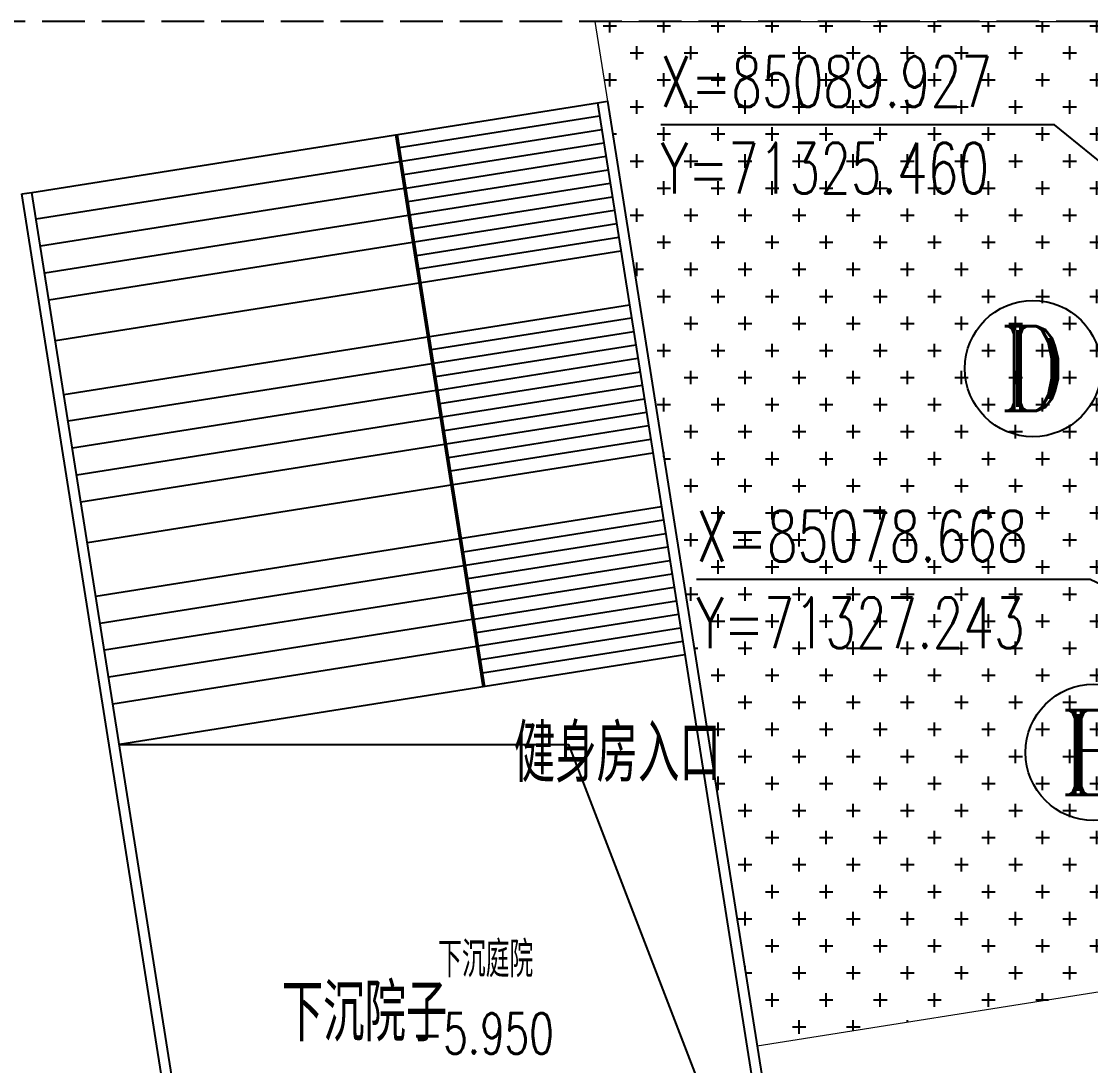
# Model space of a CAD drawing. Header units: metres. Extents: x 71066629 to 71645179, y 84793221 to 85208804.
# Drawn here: x 71287879 to 71319250, y 85068230 to 85098859 of the extents above; entities that cross this region are included whole.
import ezdxf
from ezdxf.enums import TextEntityAlignment as Align

# ---------------------------------------------------------------- set-up
doc = ezdxf.new("R2010")
doc.units = ezdxf.units.M
doc.header["$LTSCALE"] = 1000
doc.linetypes.add('DASH', pattern=[0.35, 0.25, -0.1])
for name, color, linetype in [('A_N_AREA', 21, 'Continuous'), ('A_N_AXIS_TEXT', 7, 'Continuous'), ('A_N_PUB_TEXT', 7, 'Continuous'), ('DIM_COOR', 3, 'Continuous'), ('G-ANN0-GRID', 85, 'Continuous'), ('G-ANNO-LEGN', 3, 'Continuous'), ('G-ANNO-TEXT', 7, 'Continuous'), ('G-BLDG-OTLN', 2, 'Continuous'), ('G-FRIE-FLWL', 6, 'Continuous'), ('G-PLTG', 105, 'Continuous'), ('G-STRU', 134, 'Continuous'), ('PUB_TEXT', 7, 'Continuous')]:
    doc.layers.add(name, color=color, linetype=linetype)
doc.layers.add('G-ROAD-园区', color=175, linetype='Continuous', lineweight=13)
doc.styles.add('_TCH_AXIS', font='romant.shx')
doc.styles.add('_TCH_DIM', font='SIMPLEX', dxfattribs={"bigfont": 'GBCBIG'})
doc.styles.add('GAD A', font='$ gad e.shx', dxfattribs={"width": 0.7, "bigfont": '$ gad c.shx'})
doc.styles.get("Standard").update_dxf_attribs({"font": 'txt', "bigfont": 'gbcbig.shx'})

# ---------------------------------------------------------------- blocks, each defined once
blk = doc.blocks.new('A$C0CC70B1F')
at = {"layer": 'G-ANN0-GRID'}
for centre in [(4564, 35276), (6347, 24016)]:
    blk.add_circle(centre, 2000, dxfattribs=at)
at = {"layer": 'A_N_AXIS_TEXT', "style": '_TCH_AXIS', "width": 0.772727}
for s, p, p2 in [('D', (3557, 34032), (5570, 34032)), ('B', (5340, 22773), (7354, 22773))]:
    blk.add_text(s, height=2487, dxfattribs=at).set_placement(p, p2, align=Align.FIT)

msp = doc.modelspace()

# ---------------------------------------------------------------- hatches: boundary and pattern name
at = {"layer": 'G-PLTG'}
h = msp.add_hatch(dxfattribs=at)
h.set_pattern_fill('CROSS', color=256, scale=500, style=0)
h.set_pattern_definition([(0, (0, 0), (793.75, 793.75), [396.875, -1190.625]), (90, (198.4, -198.4), (-793.75, 793.75), [396.875, -1190.625])])
h.paths.add_polyline_path([(71320311.546, 85093668.646), (71341053.001, 85096953.77), (71341991.608, 85091027.64), (71353152.486, 85092795.349), (71352192.042, 85098859.352), (71304707.427, 85098859.352), (71309467.879, 85068803.043), (71323888.129, 85071086.986)])

# ---------------------------------------------------------------- linework, layer by layer
at = {"layer": 'A_N_AREA', "linetype": 'ByBlock'}
for p, q in [((71304781.641, 85096473.052), (71305077.947, 85096519.982)), ((71287892.17, 85093798.022), (71288188.477, 85093844.953))]:
    msp.add_line(p, q, dxfattribs=at)
for points in [[(71305077.947, 85096519.982), (71310787.805, 85060469.358), (71293602.028, 85057747.398), (71287892.17, 85093798.022)], [(71304781.641, 85096473.052), (71310444.568, 85060718.734), (71293851.404, 85058090.635), (71288188.477, 85093844.953)]]:
    msp.add_lwpolyline(points, dxfattribs=at)
at = {"layer": 'DIM_COOR', "color": 3}
for p, q in [((71318187.248, 85095823.691), (71306637.248, 85095823.691)), ((71325460.209, 85089927.303), (71318187.248, 85095823.691)), ((71319233.955, 85082488.886), (71307683.955, 85082488.886)), ((71327243.451, 85078668.357), (71319233.955, 85082488.886))]:
    msp.add_line(p, q, dxfattribs=at)
at = {"layer": 'G-ANNO-LEGN', "color": 3}
msp.add_lwpolyline([(71290754.002, 85077646.864), (71303928.519, 85077646.864), (71310444.568, 85060718.734)], dxfattribs=at)
at = {"layer": 'G-FRIE-FLWL', "linetype": 'DASH', "ltscale": 5}
msp.add_line((71366743.222, 85098859.339), (71205590.519, 85098859.359), dxfattribs=at)
at = {"layer": 'G-ROAD-园区'}
for p, q in [((71304707.427, 85098859.352), (71374938.667, 85098859.352)), ((71304707.427, 85098859.352), (71305077.947, 85096519.982)), ((71336955.633, 85073156.675), (71309467.879, 85068803.043))]:
    msp.add_line(p, q, dxfattribs=at)
at = {"layer": 'G-STRU', "linetype": 'ByBlock'}
for p, q in [((71288188.477, 85093844.953), (71304781.641, 85096473.052)), ((71304844.215, 85096077.976), (71298967.469, 85095147.191)), ((71298855.511, 85095534.445), (71301421.036, 85079336.356)), ((71298904.895, 85095542.267), (71301470.42, 85079344.178)), ((71304906.788, 85095682.901), (71299030.043, 85094752.116)), ((71304969.362, 85095287.826), (71299092.617, 85094357.041)), ((71305031.936, 85094892.75), (71299155.19, 85093961.965)), ((71298980.658, 85094744.294), (71288313.624, 85093054.802)), ((71305094.51, 85094497.675), (71299217.764, 85093566.89)), ((71299105.806, 85093954.144), (71288438.772, 85092264.651)), ((71305157.083, 85094102.6), (71299280.338, 85093171.815)), ((71305219.657, 85093707.524), (71299342.912, 85092776.739)), ((71305282.231, 85093312.449), (71299405.485, 85092381.664)), ((71299230.953, 85093163.993), (71288563.919, 85091474.501)), ((71305344.805, 85092917.374), (71299468.059, 85091986.589)), ((71299356.101, 85092373.842), (71288689.067, 85090684.35)), ((71305407.379, 85092522.298), (71299530.633, 85091591.513)), ((71288876.788, 85089499.124), (71305469.952, 85092127.223)), ((71289127.083, 85087918.823), (71305720.248, 85090546.922)), ((71305782.821, 85090151.846), (71299906.076, 85089221.061)), ((71305845.395, 85089756.771), (71299968.65, 85088825.986)), ((71305907.969, 85089361.696), (71300031.223, 85088430.911)), ((71305970.543, 85088966.62), (71300093.797, 85088035.835)), ((71299919.265, 85088818.164), (71289252.231, 85087128.672)), ((71306033.117, 85088571.545), (71300156.371, 85087640.76)), ((71300044.413, 85088028.013), (71289377.379, 85086338.521)), ((71306095.69, 85088176.47), (71300218.945, 85087245.685)), ((71306158.264, 85087781.394), (71300281.518, 85086850.609)), ((71306220.838, 85087386.319), (71300344.092, 85086455.534)), ((71300169.56, 85087237.863), (71289502.526, 85085548.371)), ((71306283.412, 85086991.244), (71300406.666, 85086060.459)), ((71300294.708, 85086447.712), (71289627.674, 85084758.22)), ((71306345.985, 85086596.168), (71300469.24, 85085665.383)), ((71289815.395, 85083572.994), (71306408.559, 85086201.093)), ((71306658.854, 85084620.792), (71290065.69, 85081992.693)), ((71306721.428, 85084225.716), (71300844.683, 85083294.931)), ((71306784.002, 85083830.641), (71300907.256, 85082899.856)), ((71306846.576, 85083435.566), (71300969.83, 85082504.781)), ((71306909.15, 85083040.49), (71301032.404, 85082109.705)), ((71300857.872, 85082892.034), (71290190.838, 85081202.542)), ((71306971.723, 85082645.415), (71301094.978, 85081714.63)), ((71300983.019, 85082101.883), (71290315.985, 85080412.391)), ((71307034.297, 85082250.34), (71301157.551, 85081319.554)), ((71307096.871, 85081855.264), (71301220.125, 85080924.479)), ((71307159.445, 85081460.189), (71301282.699, 85080529.404)), ((71301108.167, 85081311.733), (71290441.133, 85079622.241)), ((71307222.018, 85081065.114), (71301345.273, 85080134.328)), ((71301233.315, 85080521.582), (71290566.281, 85078832.09)), ((71307284.592, 85080670.038), (71301407.847, 85079739.253)), ((71307347.166, 85080274.963), (71290754.002, 85077646.864))]:
    msp.add_line(p, q, dxfattribs=at)

# ---------------------------------------------------------------- block references
at = {"layer": 'G-BLDG-OTLN'}
msp.add_blockref('A$C0CC70B1F', (71312994.83, 85053400.489), dxfattribs=at)

# ---------------------------------------------------------------- texts
at = {"layer": 'A_N_PUB_TEXT'}
for s, height, style, width, p in [('下沉庭院', 1050, 'GAD A', 0.7, (71300105.214, 85070821.227)), ('-5.950', 1190, '_TCH_DIM', 0.705882, (71299321.805, 85068579.554))]:
    msp.add_text(s, height=height, dxfattribs=dict(at, style=style, width=width)).set_placement(p)
at = {"layer": 'G-ANNO-TEXT'}
for s, p in [('健身房入口', (71302325.861, 85076546.044)), ('下沉院子', (71295517.202, 85068937.421))]:
    msp.add_text(s, height=1687.9433, dxfattribs=at).set_placement(p)
at = {"layer": 'PUB_TEXT', "color": 3, "style": '_TCH_DIM', "width": 0.705882}
for s, p in [('X=85089.927', (71306637.248, 85096348.691)), ('Y=71325.460', (71306637.248, 85093811.191)), ('X=85078.668', (71307683.955, 85083013.886)), ('Y=71327.243', (71307683.955, 85080476.386))]:
    msp.add_text(s, height=1487.5, dxfattribs=at).set_placement(p)

doc.saveas('drawing.dxf')
